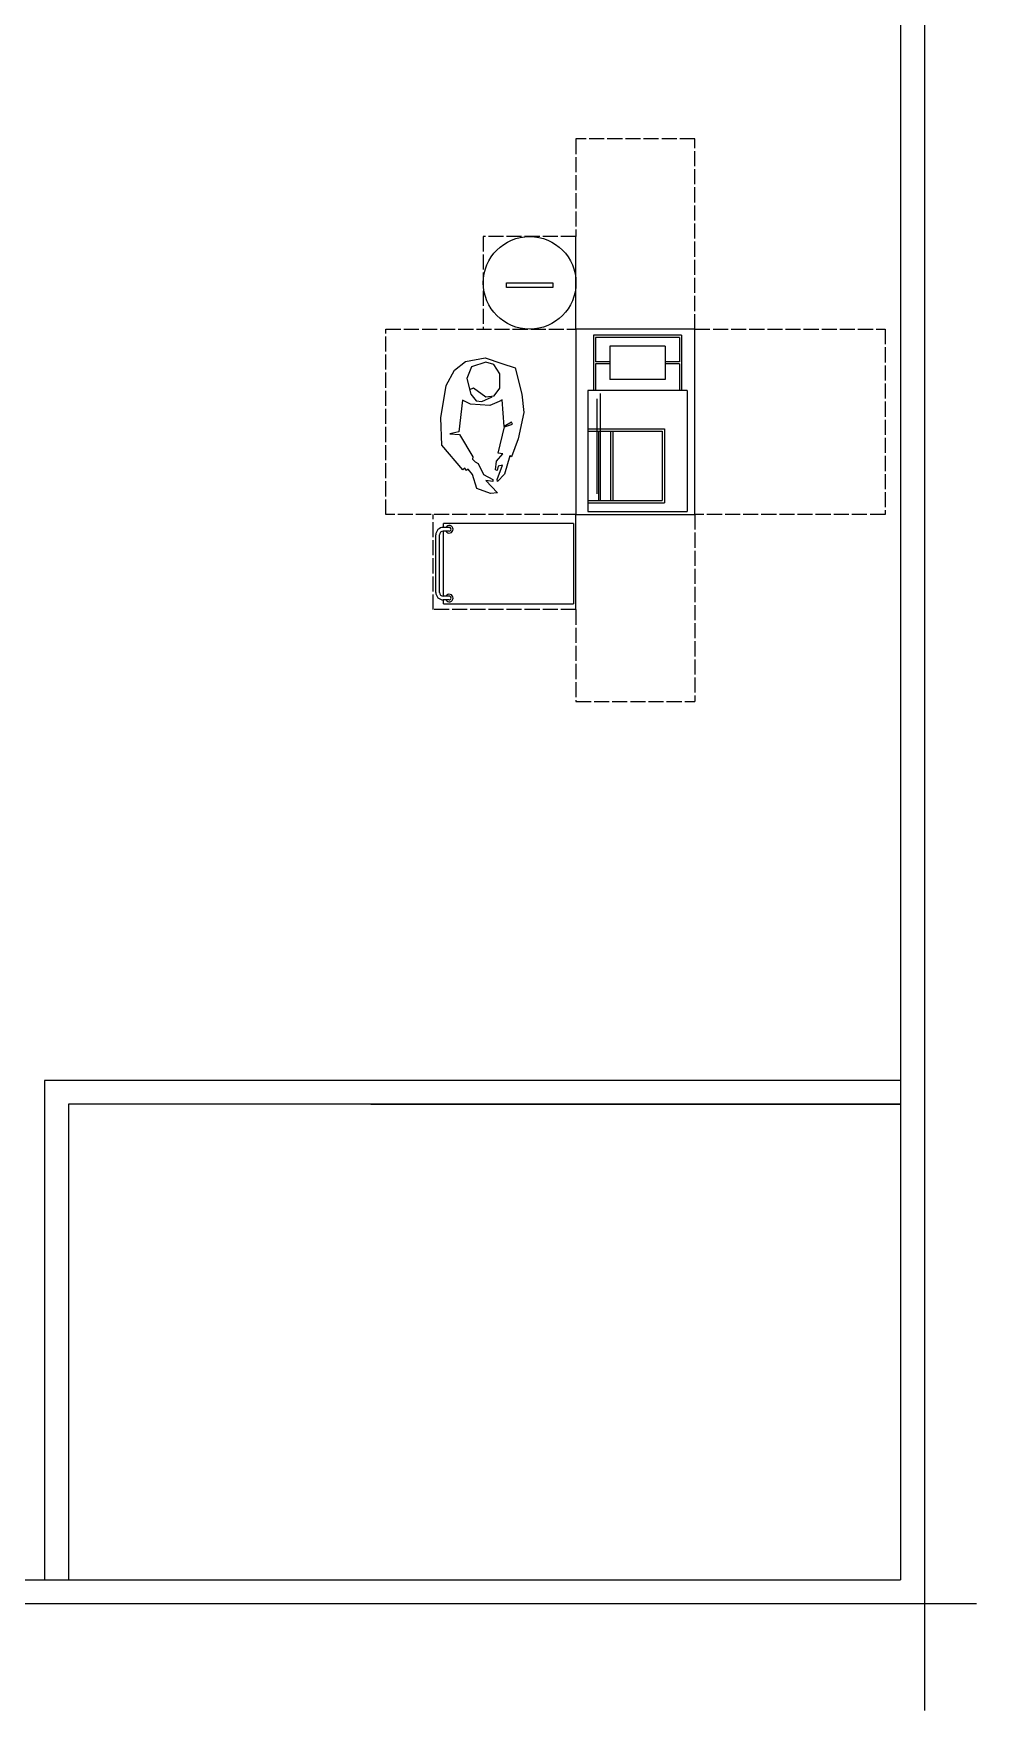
# Model space of a CAD drawing. Header units: millimetres. Extents: x -9564 to 100419, y -25359 to 24346.
# Drawn here: x 14177 to 18143, y 3540 to 10595 of the extents above; entities that cross this region are included whole.
import ezdxf

# ---------------------------------------------------------------- set-up
doc = ezdxf.new("R2010")
doc.units = ezdxf.units.MM
doc.header["$LTSCALE"] = 100
doc.linetypes.add('DASHED2', pattern=[0.762, 0.635, -0.127])
doc.layers.add('freecads.com', color=7, linetype='Continuous')
doc.layers.add('MUROS', color=7, linetype='Continuous')

msp = doc.modelspace()

# ---------------------------------------------------------------- linework, layer by layer
for p, q in [((17823.837, 24246.338), (17823.837, 4090.42)), ((17923.837, 23846.338), (17923.837, 3540.228)), ((16166.035, 9526.631), (16166.035, 9546.631)), ((16166.035, 9546.631), (16263.535, 9546.631)), ((16263.535, 9526.631), (16166.035, 9526.631)), ((16263.535, 9546.631), (16361.035, 9546.631)), ((16321.035, 9526.631), (16263.535, 9526.631)), ((16361.035, 9526.631), (16321.035, 9526.631)), ((16361.035, 9546.631), (16361.035, 9526.631)), ((16958.535, 9351.631), (16458.535, 9351.631)), ((16458.535, 9351.631), (16458.535, 8571.631)), ((16902.608, 9325.734), (16531.946, 9325.734)), ((16531.946, 9325.734), (16531.946, 9094.07)), ((16541.212, 9316.467), (16541.212, 9214.535)), ((16893.341, 9316.467), (16541.212, 9316.467)), ((16893.341, 9316.467), (16893.341, 9214.535)), ((16902.608, 9325.734), (16902.608, 9094.07)), ((16958.535, 8571.631), (16958.535, 9351.631)), ((16601.445, 9279.401), (16601.445, 9140.403)), ((16833.108, 9279.401), (16601.445, 9279.401)), ((16833.108, 9279.401), (16833.108, 9140.403)), ((16601.445, 9214.535), (16541.212, 9214.535)), ((16601.445, 9205.269), (16541.212, 9205.269)), ((16541.212, 9205.269), (16541.212, 9094.07)), ((16893.341, 9214.535), (16833.108, 9214.535)), ((16893.341, 9205.269), (16833.108, 9205.269)), ((16893.341, 9205.269), (16893.341, 9094.07)), ((16833.108, 9140.403), (16601.445, 9140.403)), ((16508.779, 9094.07), (16508.779, 8584.41)), ((16925.774, 9094.07), (16508.779, 9094.07)), ((16902.608, 9094.07), (16531.946, 9094.07)), ((16560.023, 9080.799), (16560.023, 8631.615)), ((16925.774, 9094.07), (16925.774, 8584.41)), ((16508.779, 8931.906), (16830.792, 8931.906)), ((16508.779, 8922.639), (16821.525, 8922.639)), ((16552.991, 8922.639), (16552.991, 8630.743)), ((16603.761, 8922.639), (16603.761, 8630.743)), ((16613.028, 8922.639), (16613.028, 8630.743)), ((16821.525, 8922.639), (16821.525, 8630.743)), ((16830.792, 8931.906), (16830.792, 8621.236)), ((16508.779, 8630.743), (16821.525, 8630.743)), ((16508.779, 8621.476), (16830.792, 8621.476)), ((16458.535, 8571.631), (16958.535, 8571.631)), ((16508.779, 8584.41), (16925.774, 8584.41)), ((16447.809, 8534.388), (16447.809, 8195.503)), ((8911.419, 4090.42), (17823.837, 4090.42)), ((8811.419, 3990.42), (18142.633, 3990.42))]:
    msp.add_line(p, q)
at = {"color": 3, "linetype": 'DASHED2'}
for p, q in [((16958.535, 10151.631), (16458.535, 10151.631)), ((16458.535, 10151.631), (16458.535, 9741.631)), ((16958.535, 9351.631), (16958.535, 10151.631)), ((16458.535, 9741.631), (16068.535, 9741.631)), ((16068.535, 9741.631), (16068.535, 9351.631)), ((15658.535, 8571.631), (15658.535, 9351.631)), ((15658.535, 9351.631), (16458.535, 9351.631)), ((16958.535, 9351.631), (17758.535, 9351.631)), ((17758.535, 9351.631), (17758.535, 8571.631)), ((16458.535, 8571.631), (15658.535, 8571.631)), ((15858.535, 8171.631), (15858.535, 8571.631)), ((17758.535, 8571.631), (16958.535, 8571.631)), ((16958.535, 8571.631), (16958.535, 7784.41)), ((16458.535, 8171.631), (15858.535, 8171.631)), ((16458.535, 8171.631), (16458.535, 7784.41)), ((16458.535, 7784.41), (16958.535, 7784.41))]:
    msp.add_line(p, q, dxfattribs=at)
at = {"color": 3}
for p, q in [((16458.535, 9351.631), (16458.535, 9741.631)), ((16458.535, 8171.631), (16458.535, 8571.631))]:
    msp.add_line(p, q, dxfattribs=at)
msp.add_circle((16263.535, 9546.631), 195)
at = {"layer": 'freecads.com'}
for p, q in [((15912.131, 9113.906), (15948.26, 9179.341)), ((15948.26, 9179.341), (15993.421, 9215.443)), ((15993.421, 9215.443), (16076.969, 9231.238)), ((16019.189, 9193.328), (16000.01, 9143.421)), ((16079.227, 9213.187), (16019.189, 9193.328)), ((16076.969, 9231.238), (16146.969, 9206.417)), ((16113.164, 9202.925), (16079.227, 9213.187)), ((16137.937, 9163.546), (16113.164, 9202.925)), ((16146.969, 9206.417), (16203.421, 9188.366)), ((16203.421, 9188.366), (16230.518, 9077.804)), ((15889.55, 8978.523), (15912.131, 9113.906)), ((16000.01, 9143.421), (16016.312, 9078.158)), ((16011.826, 9098.264), (16027.694, 9104.982)), ((16027.694, 9104.982), (16079.227, 9066.522)), ((16114.955, 9070.412), (16137.937, 9102.624)), ((16137.937, 9102.624), (16137.937, 9163.546)), ((15980.832, 9053.205), (15966.324, 8919.857)), ((16015.503, 9036.426), (15980.832, 9053.205)), ((16095.903, 9030.171), (16015.503, 9036.426)), ((16016.312, 9078.158), (16039.326, 9050.325)), ((16039.326, 9050.325), (16062.34, 9046.487)), ((16062.34, 9046.487), (16106.451, 9066.641)), ((16079.227, 9066.522), (16114.955, 9070.412)), ((16135.419, 9047.074), (16095.903, 9030.171)), ((16148.644, 9054.164), (16135.419, 9047.074)), ((16156.002, 8942.421), (16148.644, 9054.164)), ((16230.518, 9077.804), (16239.55, 9001.087)), ((16547.977, 8658.423), (16547.977, 9058.043)), ((15894.066, 8863.447), (15889.55, 8978.523)), ((16187.615, 8960.472), (16156.002, 8942.421)), ((16192.131, 8951.446), (16187.615, 8960.472)), ((16239.55, 9001.087), (16214.711, 8890.524)), ((15966.324, 8919.857), (15927.937, 8910.831)), ((15927.937, 8910.831), (15968.582, 8908.575)), ((15968.582, 8908.575), (16025.034, 8813.807)), ((16131.163, 8829.601), (16158.26, 8940.164)), ((16158.26, 8940.164), (16192.131, 8951.446)), ((16214.711, 8890.524), (16187.615, 8813.807)), ((15982.131, 8759.654), (15894.066, 8863.447)), ((16124.389, 8795.756), (16151.486, 8827.345)), ((16151.486, 8827.345), (16131.163, 8829.601)), ((15991.163, 8766.423), (15982.131, 8759.654)), ((15997.937, 8757.397), (15991.163, 8766.423)), ((16004.711, 8761.91), (15997.937, 8757.397)), ((16022.776, 8739.346), (16004.711, 8761.91)), ((16025.034, 8813.807), (16022.776, 8804.781)), ((16022.776, 8804.781), (16034.066, 8793.499)), ((16034.066, 8793.499), (16047.615, 8786.73)), ((16047.615, 8786.73), (16070.195, 8739.346)), ((16119.873, 8759.654), (16124.389, 8795.756)), ((16126.647, 8757.397), (16119.873, 8759.654)), ((16126.647, 8719.039), (16149.227, 8779.961)), ((16131.163, 8775.448), (16126.647, 8757.397)), ((16149.227, 8779.961), (16131.163, 8775.448)), ((16180.84, 8818.32), (16158.26, 8741.602)), ((16187.615, 8813.807), (16180.84, 8818.32)), ((16042.005, 8681.376), (16022.776, 8739.346)), ((16098.915, 8659.469), (16042.005, 8681.376)), ((16070.195, 8739.346), (16108.582, 8719.039)), ((16108.582, 8710.013), (16079.227, 8714.526)), ((16079.227, 8714.526), (16128.934, 8662.598)), ((16108.582, 8719.039), (16108.582, 8710.013)), ((16128.905, 8710.013), (16126.647, 8719.039)), ((16158.26, 8741.602), (16128.905, 8710.013)), ((16128.934, 8662.598), (16098.915, 8659.469)), ((15868.714, 8244.26), (15868.714, 8485.632)), ((15884.662, 8244.26), (15884.662, 8485.632)), ((15925.528, 8517.527), (15900.61, 8517.527)), ((15925.528, 8501.579), (15900.61, 8501.579)), ((16447.809, 8534.388), (15901.606, 8534.388)), ((15901.606, 8517.527), (15901.606, 8534.388)), ((15901.606, 8228.312), (15901.606, 8501.579)), ((15925.528, 8228.312), (15900.61, 8228.312)), ((15925.528, 8212.365), (15900.61, 8212.365)), ((15901.606, 8195.503), (15901.606, 8212.365)), ((15901.606, 8195.503), (15901.606, 8212.365)), ((15901.606, 8195.503), (15901.606, 8203.477)), ((15901.606, 8195.503), (15909.58, 8195.503)), ((15901.606, 8195.503), (15925.528, 8195.503)), ((15901.606, 8195.503), (16447.809, 8195.503))]:
    msp.add_line(p, q, dxfattribs=at)
for centre, radius, start, end in [((15900.61, 8485.632), 31.895, 90, 180), ((15900.61, 8485.632), 15.948, 90, 180), ((15925.528, 8509.553), 15.948, 210, 150), ((15925.528, 8509.553), 7.974, 0, 90), ((15925.528, 8509.553), 7.974, 269.9998907, 90), ((15900.61, 8244.26), 31.895, 180, 270), ((15900.61, 8244.26), 15.948, 180, 270), ((15925.528, 8220.339), 15.948, 210, 150), ((15925.528, 8220.339), 7.974, 270, 90)]:
    msp.add_arc(centre, radius, start, end, dxfattribs=at)
at = {"layer": 'MUROS'}
for p, q in [((14223.837, 6190.42), (14223.837, 4090.42)), ((17823.837, 6190.42), (14223.837, 6190.42)), ((17823.837, 6090.42), (14323.837, 6090.42)), ((14323.837, 6090.42), (14323.837, 4090.42)), ((15595.733, 6090.42), (17823.837, 6090.42)), ((13367.628, 4090.42), (17823.837, 4090.42))]:
    msp.add_line(p, q, dxfattribs=at)

doc.saveas('drawing.dxf')
